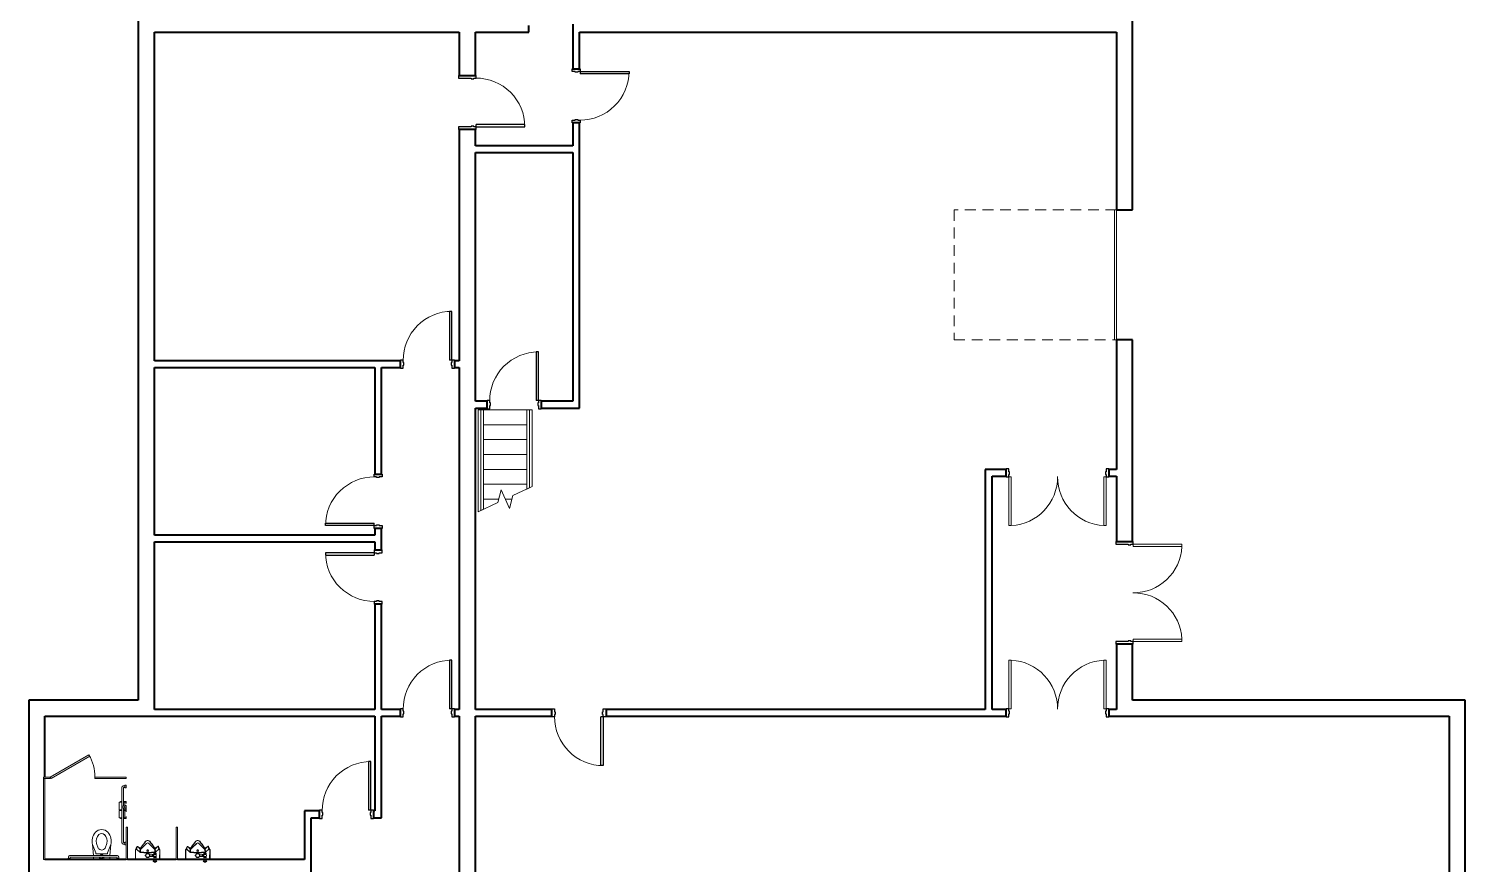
# Model space of a CAD drawing. Header units: inches. Extents: x 48 to 1211, y -748 to 964.
# Drawn here: x 149 to 1211, y -126 to 492 of the extents above; entities that cross this region are included whole.
import ezdxf

# ---------------------------------------------------------------- set-up
doc = ezdxf.new("R2010")
doc.units = ezdxf.units.IN
doc.header["$MEASUREMENT"] = 0
doc.linetypes.add('Overhead', pattern=[13, 8, -5])
for name, color, linetype, lineweight in [('A-DOOR', 31, 'Continuous', 15), ('A-DOOR-FRAM', 31, 'Continuous', 25), ('A-FLOR-HRAL', 11, 'Continuous', 9), ('A-WALL', 113, 'Continuous', 15), ('I-WALL', 2, 'Continuous', 15), ('P-SANR-FIXT', 6, 'Continuous', 9), ('Q-SPCQ', 91, 'Continuous', 9), ('S-STRS', 31, 'Continuous', 9), ('S-STRS-MBND', 31, 'Continuous', 9)]:
    doc.layers.add(name, color=color, linetype=linetype, lineweight=lineweight)

# ---------------------------------------------------------------- blocks, each defined once
blk = doc.blocks.new('Toilet_Stall_ADA_CE_ - Toilet-Stall-ADA_rfa-5136374-LEVEL 1 Map Export')
at = {"layer": 'Q-SPCQ'}
for p, q in [((31, -2.5), (30, -2.5)), ((30, -2.5), (30, -62.5)), ((31, -62.5), (31, -2.5)), ((-30, -62.5), (-30, -63.5)), ((-7, -62.5), (-30, -62.5)), ((-30, -63.5), (-7, -63.5)), ((-7, -63.5), (-7, -62.5)), ((25.5, -62.6), (-3.1, -79.1)), ((-2.6, -80), (26, -63.5)), ((26, -63.5), (25.5, -62.6)), ((31, -62.5), (26, -62.5)), ((26, -62.5), (26, -63.5)), ((26, -63.5), (31, -63.5)), ((31, -63.5), (31, -62.5))]:
    blk.add_line(p, q, dxfattribs=at)
blk.add_arc((26, -63.5), 33, 180, 210, dxfattribs=at)
blk = doc.blocks.new('RR Access_Grab Bar_Back_CE_ - 36_ _GB-1_-1693847-LEVEL 1 Map Export')
at = {"layer": 'Q-SPCQ'}
for p, q in [((-43, 0.7), (-43, 0)), ((-41, 0.7), (-43, 0.7)), ((-42.6, 1.5), (-42.6, 0.7)), ((-41.4, 0.7), (-41.4, 1.5)), ((-7, 3.1), (-41, 3.1)), ((-41, 1.9), (-7, 1.9)), ((-41, 0), (-41, 0.7)), ((-7, 0.7), (-7, 0)), ((-5, 0.7), (-7, 0.7)), ((-6.6, 1.5), (-6.6, 0.7)), ((-5.4, 0.7), (-5.4, 1.5)), ((-5, 0), (-5, 0.7))]:
    blk.add_line(p, q, dxfattribs=at)
at = {"layer": 'Q-SPCQ', "flags": 128}
for points in [[(-41, 3.1), (-41.1, 3.1), (-41.1, 3.1), (-41.2, 3.1), (-41.3, 3.1), (-41.3, 3.1), (-41.4, 3.1), (-41.4, 3.1), (-41.5, 3), (-41.6, 3), (-41.6, 3), (-41.7, 3), (-41.8, 2.9), (-41.8, 2.9), (-41.9, 2.9), (-41.9, 2.8), (-42, 2.8), (-42, 2.8), (-42.1, 2.7), (-42.1, 2.7), (-42.2, 2.6), (-42.2, 2.6), (-42.3, 2.5), (-42.3, 2.5), (-42.3, 2.4), (-42.4, 2.4), (-42.4, 2.3), (-42.4, 2.3), (-42.5, 2.2), (-42.5, 2.1), (-42.5, 2.1), (-42.5, 2), (-42.6, 2), (-42.6, 1.9), (-42.6, 1.8), (-42.6, 1.8), (-42.6, 1.7), (-42.6, 1.6), (-42.6, 1.6), (-42.6, 1.5), (-42.6, 1.5)], [(-41.4, 1.5), (-41.4, 1.5), (-41.4, 1.5), (-41.4, 1.5), (-41.4, 1.6), (-41.4, 1.6), (-41.4, 1.6), (-41.4, 1.6), (-41.4, 1.6), (-41.4, 1.6), (-41.3, 1.6), (-41.3, 1.7), (-41.3, 1.7), (-41.3, 1.7), (-41.3, 1.7), (-41.3, 1.7), (-41.3, 1.7), (-41.3, 1.7), (-41.3, 1.7), (-41.3, 1.8), (-41.3, 1.8), (-41.3, 1.8), (-41.2, 1.8), (-41.2, 1.8), (-41.2, 1.8), (-41.2, 1.8), (-41.2, 1.8), (-41.2, 1.8), (-41.2, 1.8), (-41.1, 1.8), (-41.1, 1.8), (-41.1, 1.9), (-41.1, 1.9), (-41.1, 1.9), (-41.1, 1.9), (-41.1, 1.9), (-41, 1.9), (-41, 1.9), (-41, 1.9), (-41, 1.9), (-41, 1.9)], [(-5.4, 1.5), (-5.4, 1.6), (-5.4, 1.6), (-5.4, 1.7), (-5.4, 1.8), (-5.4, 1.8), (-5.4, 1.9), (-5.4, 1.9), (-5.5, 2), (-5.5, 2.1), (-5.5, 2.1), (-5.5, 2.2), (-5.6, 2.3), (-5.6, 2.3), (-5.6, 2.4), (-5.7, 2.4), (-5.7, 2.5), (-5.7, 2.5), (-5.8, 2.6), (-5.8, 2.6), (-5.9, 2.7), (-5.9, 2.7), (-6, 2.8), (-6, 2.8), (-6.1, 2.8), (-6.1, 2.9), (-6.2, 2.9), (-6.2, 2.9), (-6.3, 3), (-6.4, 3), (-6.4, 3), (-6.5, 3), (-6.5, 3.1), (-6.6, 3.1), (-6.7, 3.1), (-6.7, 3.1), (-6.8, 3.1), (-6.9, 3.1), (-6.9, 3.1), (-7, 3.1), (-7, 3.1)], [(-7, 1.9), (-7, 1.9), (-7, 1.9), (-7, 1.9), (-6.9, 1.9), (-6.9, 1.9), (-6.9, 1.9), (-6.9, 1.9), (-6.9, 1.9), (-6.9, 1.9), (-6.9, 1.8), (-6.8, 1.8), (-6.8, 1.8), (-6.8, 1.8), (-6.8, 1.8), (-6.8, 1.8), (-6.8, 1.8), (-6.8, 1.8), (-6.8, 1.8), (-6.7, 1.8), (-6.7, 1.8), (-6.7, 1.8), (-6.7, 1.7), (-6.7, 1.7), (-6.7, 1.7), (-6.7, 1.7), (-6.7, 1.7), (-6.7, 1.7), (-6.7, 1.7), (-6.7, 1.6), (-6.7, 1.6), (-6.6, 1.6), (-6.6, 1.6), (-6.6, 1.6), (-6.6, 1.6), (-6.6, 1.6), (-6.6, 1.5), (-6.6, 1.5), (-6.6, 1.5), (-6.6, 1.5), (-6.6, 1.5)]]:
    blk.add_lwpolyline(points, dxfattribs=at)
blk = doc.blocks.new('RR Access_Grab Bar_Side_CE_ - 42_ _GB-2_-1694463-LEVEL 1 Map Export')
at = {"layer": 'Q-SPCQ'}
for p, q in [((-0.8, 54.6), (-1.5, 54.6)), ((-1.5, 53.4), (-0.8, 53.4)), ((-0.8, 55), (-0.8, 53)), ((0, 55), (-0.8, 55)), ((0, 53), (0, 55)), ((-3.1, 53), (-3.1, 13)), ((-1.9, 39.6), (-1.9, 53)), ((-0.8, 53), (0, 53)), ((-1.9, 13), (-1.9, 38.4)), ((-0.8, 12.6), (-1.5, 12.6)), ((-1.5, 11.4), (-0.8, 11.4)), ((-0.8, 13), (-0.8, 11)), ((0, 13), (-0.8, 13)), ((-0.8, 11), (0, 11))]:
    blk.add_line(p, q, dxfattribs=at)
at = {"layer": 'Q-SPCQ', "flags": 128}
for points in [[(-1.5, 54.6), (-1.6, 54.6), (-1.6, 54.6), (-1.7, 54.6), (-1.8, 54.6), (-1.8, 54.6), (-1.9, 54.6), (-1.9, 54.6), (-2, 54.5), (-2.1, 54.5), (-2.1, 54.5), (-2.2, 54.5), (-2.3, 54.4), (-2.3, 54.4), (-2.4, 54.4), (-2.4, 54.3), (-2.5, 54.3), (-2.5, 54.3), (-2.6, 54.2), (-2.6, 54.2), (-2.7, 54.1), (-2.7, 54.1), (-2.8, 54), (-2.8, 54), (-2.8, 53.9), (-2.9, 53.9), (-2.9, 53.8), (-2.9, 53.8), (-3, 53.7), (-3, 53.6), (-3, 53.6), (-3, 53.5), (-3.1, 53.5), (-3.1, 53.4), (-3.1, 53.3), (-3.1, 53.3), (-3.1, 53.2), (-3.1, 53.1), (-3.1, 53.1), (-3.1, 53), (-3.1, 53)], [(-1.9, 53), (-1.9, 53), (-1.9, 53), (-1.9, 53), (-1.9, 53.1), (-1.9, 53.1), (-1.9, 53.1), (-1.9, 53.1), (-1.9, 53.1), (-1.9, 53.1), (-1.8, 53.1), (-1.8, 53.2), (-1.8, 53.2), (-1.8, 53.2), (-1.8, 53.2), (-1.8, 53.2), (-1.8, 53.2), (-1.8, 53.2), (-1.8, 53.2), (-1.8, 53.3), (-1.8, 53.3), (-1.8, 53.3), (-1.7, 53.3), (-1.7, 53.3), (-1.7, 53.3), (-1.7, 53.3), (-1.7, 53.3), (-1.7, 53.3), (-1.7, 53.3), (-1.6, 53.3), (-1.6, 53.3), (-1.6, 53.4), (-1.6, 53.4), (-1.6, 53.4), (-1.6, 53.4), (-1.6, 53.4), (-1.5, 53.4), (-1.5, 53.4), (-1.5, 53.4), (-1.5, 53.4), (-1.5, 53.4)], [(-3.1, 13), (-3.1, 12.9), (-3.1, 12.9), (-3.1, 12.8), (-3.1, 12.7), (-3.1, 12.7), (-3.1, 12.6), (-3.1, 12.6), (-3, 12.5), (-3, 12.4), (-3, 12.4), (-3, 12.3), (-2.9, 12.2), (-2.9, 12.2), (-2.9, 12.1), (-2.8, 12.1), (-2.8, 12), (-2.8, 12), (-2.7, 11.9), (-2.7, 11.9), (-2.6, 11.8), (-2.6, 11.8), (-2.5, 11.7), (-2.5, 11.7), (-2.4, 11.7), (-2.4, 11.6), (-2.3, 11.6), (-2.3, 11.6), (-2.2, 11.5), (-2.1, 11.5), (-2.1, 11.5), (-2, 11.5), (-2, 11.4), (-1.9, 11.4), (-1.8, 11.4), (-1.8, 11.4), (-1.7, 11.4), (-1.6, 11.4), (-1.6, 11.4), (-1.5, 11.4), (-1.5, 11.4)], [(-1.5, 12.6), (-1.5, 12.6), (-1.5, 12.6), (-1.5, 12.6), (-1.6, 12.6), (-1.6, 12.6), (-1.6, 12.6), (-1.6, 12.6), (-1.6, 12.6), (-1.6, 12.6), (-1.6, 12.7), (-1.7, 12.7), (-1.7, 12.7), (-1.7, 12.7), (-1.7, 12.7), (-1.7, 12.7), (-1.7, 12.7), (-1.7, 12.7), (-1.7, 12.7), (-1.8, 12.7), (-1.8, 12.7), (-1.8, 12.7), (-1.8, 12.8), (-1.8, 12.8), (-1.8, 12.8), (-1.8, 12.8), (-1.8, 12.8), (-1.8, 12.8), (-1.8, 12.8), (-1.8, 12.9), (-1.8, 12.9), (-1.9, 12.9), (-1.9, 12.9), (-1.9, 12.9), (-1.9, 12.9), (-1.9, 12.9), (-1.9, 13), (-1.9, 13), (-1.9, 13), (-1.9, 13), (-1.9, 13)]]:
    blk.add_lwpolyline(points, dxfattribs=at)
blk = doc.blocks.new('RR Access_Grab Bar_Vert_CE_ - 24_ _GB-3_-1696212-LEVEL 1 Map Export')
at = {"layer": 'Q-SPCQ'}
for p, q in [((-0.8, 39.6), (-1.5, 39.6)), ((-0.8, 39.6), (-1.5, 39.6)), ((-1.5, 38.4), (-0.8, 38.4)), ((-1.5, 38.4), (-0.8, 38.4)), ((-0.8, 40), (-0.8, 40)), ((-0.8, 40), (-0.8, 39)), ((-0.8, 39), (-0.8, 38)), ((-0.8, 38), (-0.8, 38)), ((0, 40), (-0.8, 40)), ((0, 40), (-0.8, 40)), ((-0.8, 38), (0, 38)), ((-0.8, 38), (0, 38)), ((0, 40), (0, 40)), ((0, 39), (0, 40)), ((0, 38), (0, 39)), ((0, 38), (0, 38))]:
    blk.add_line(p, q, dxfattribs=at)
at = {"layer": 'Q-SPCQ', "flags": 128}
for points in [[(-3.1, 39), (-3.1, 39), (-3.1, 39), (-3.1, 39.1), (-3.1, 39.1), (-3.1, 39.1), (-3.1, 39.1), (-3.1, 39.2), (-3.1, 39.2), (-3.1, 39.2), (-3.1, 39.2), (-3.1, 39.3), (-3.1, 39.3), (-3, 39.3), (-3, 39.3), (-3, 39.4), (-3, 39.4), (-3, 39.4), (-3, 39.4), (-3, 39.4), (-2.9, 39.4), (-2.9, 39.5), (-2.9, 39.5), (-2.9, 39.5), (-2.9, 39.5), (-2.8, 39.5), (-2.8, 39.5), (-2.8, 39.6), (-2.8, 39.6), (-2.7, 39.6), (-2.7, 39.6), (-2.7, 39.6), (-2.7, 39.6), (-2.7, 39.6), (-2.6, 39.6), (-2.6, 39.6), (-2.6, 39.6), (-2.6, 39.6), (-2.5, 39.6), (-2.5, 39.6), (-2.5, 39.6)], [(-2.5, 38.4), (-2.5, 38.4), (-2.5, 38.4), (-2.6, 38.4), (-2.6, 38.4), (-2.6, 38.4), (-2.6, 38.4), (-2.7, 38.4), (-2.7, 38.4), (-2.7, 38.4), (-2.7, 38.4), (-2.8, 38.4), (-2.8, 38.4), (-2.8, 38.5), (-2.8, 38.5), (-2.9, 38.5), (-2.9, 38.5), (-2.9, 38.5), (-2.9, 38.5), (-2.9, 38.5), (-2.9, 38.6), (-3, 38.6), (-3, 38.6), (-3, 38.6), (-3, 38.6), (-3, 38.7), (-3, 38.7), (-3.1, 38.7), (-3.1, 38.7), (-3.1, 38.8), (-3.1, 38.8), (-3.1, 38.8), (-3.1, 38.8), (-3.1, 38.8), (-3.1, 38.9), (-3.1, 38.9), (-3.1, 38.9), (-3.1, 38.9), (-3.1, 39), (-3.1, 39), (-3.1, 39)], [(-2.5, 39.6), (-2.5, 39.6), (-2.5, 39.6), (-2.5, 39.6), (-2.5, 39.6), (-2.5, 39.6), (-2.5, 39.6), (-2.5, 39.6), (-2.4, 39.6), (-2.4, 39.6), (-2.4, 39.6), (-2.4, 39.6), (-2.4, 39.6), (-2.4, 39.6), (-2.3, 39.6), (-2.3, 39.6), (-2.3, 39.6), (-2.3, 39.6), (-2.3, 39.6), (-2.2, 39.6), (-2.2, 39.6), (-2.2, 39.6), (-2.1, 39.6), (-2.1, 39.6), (-2.1, 39.6), (-2, 39.6), (-2, 39.6), (-2, 39.6), (-1.9, 39.6), (-1.9, 39.6), (-1.9, 39.6), (-1.8, 39.6), (-1.8, 39.6), (-1.7, 39.6), (-1.7, 39.6), (-1.7, 39.6), (-1.6, 39.6), (-1.6, 39.6), (-1.6, 39.6), (-1.5, 39.6), (-1.5, 39.6)], [(-1.5, 39.6), (-1.5, 39.6), (-1.6, 39.6), (-1.6, 39.6), (-1.7, 39.6), (-1.7, 39.6), (-1.7, 39.6), (-1.8, 39.6), (-1.8, 39.6), (-1.9, 39.6), (-1.9, 39.6), (-1.9, 39.6), (-2, 39.6), (-2, 39.6), (-2, 39.6), (-2.1, 39.6), (-2.1, 39.6), (-2.1, 39.6), (-2.2, 39.6), (-2.2, 39.6), (-2.2, 39.6), (-2.2, 39.6), (-2.3, 39.6), (-2.3, 39.6), (-2.3, 39.6), (-2.3, 39.6), (-2.4, 39.6), (-2.4, 39.6), (-2.4, 39.6), (-2.4, 39.6), (-2.4, 39.6), (-2.4, 39.6), (-2.5, 39.6), (-2.5, 39.6), (-2.5, 39.6), (-2.5, 39.6), (-2.5, 39.6), (-2.5, 39.6), (-2.5, 39.6), (-2.5, 39.6)], [(-1.5, 38.4), (-1.5, 38.4), (-1.6, 38.4), (-1.6, 38.4), (-1.7, 38.4), (-1.7, 38.4), (-1.7, 38.4), (-1.8, 38.4), (-1.8, 38.4), (-1.9, 38.4), (-1.9, 38.4), (-1.9, 38.4), (-2, 38.4), (-2, 38.4), (-2, 38.4), (-2.1, 38.4), (-2.1, 38.4), (-2.1, 38.4), (-2.2, 38.4), (-2.2, 38.4), (-2.2, 38.4), (-2.2, 38.4), (-2.3, 38.4), (-2.3, 38.4), (-2.3, 38.4), (-2.3, 38.4), (-2.4, 38.4), (-2.4, 38.4), (-2.4, 38.4), (-2.4, 38.4), (-2.4, 38.4), (-2.4, 38.4), (-2.5, 38.4), (-2.5, 38.4), (-2.5, 38.4), (-2.5, 38.4), (-2.5, 38.4), (-2.5, 38.4), (-2.5, 38.4), (-2.5, 38.4)], [(-2.5, 38.4), (-2.5, 38.4), (-2.5, 38.4), (-2.5, 38.4), (-2.5, 38.4), (-2.5, 38.4), (-2.5, 38.4), (-2.5, 38.4), (-2.4, 38.4), (-2.4, 38.4), (-2.4, 38.4), (-2.4, 38.4), (-2.4, 38.4), (-2.4, 38.4), (-2.3, 38.4), (-2.3, 38.4), (-2.3, 38.4), (-2.3, 38.4), (-2.3, 38.4), (-2.2, 38.4), (-2.2, 38.4), (-2.2, 38.4), (-2.1, 38.4), (-2.1, 38.4), (-2.1, 38.4), (-2, 38.4), (-2, 38.4), (-2, 38.4), (-1.9, 38.4), (-1.9, 38.4), (-1.9, 38.4), (-1.8, 38.4), (-1.8, 38.4), (-1.7, 38.4), (-1.7, 38.4), (-1.7, 38.4), (-1.6, 38.4), (-1.6, 38.4), (-1.6, 38.4), (-1.5, 38.4), (-1.5, 38.4)]]:
    blk.add_lwpolyline(points, dxfattribs=at)
blk = doc.blocks.new('Toilet_Wall Hung_CE_ - ADA-5136375-LEVEL 1 Map Export')
at = {"layer": 'P-SANR-FIXT', "color": 8}
for p, q in [((-6.1, 3.1), (-6.7, 11.1)), ((-6.7, 11.1), (-4.3, 5.1)), ((-6.7, 11.1), (-6.1, 3.1)), ((-3.9, 12), (-2.5, 8.5)), ((3.9, 12), (2.5, 8.5)), ((6.7, 11.1), (4.3, 5.1)), ((6.7, 11.1), (6.1, 3.1)), ((6.7, 11.1), (6.1, 3.1)), ((-5.8, 0), (-6, 1.9)), ((-6, 1.9), (-5.8, 0)), ((-4.3, 5.1), (-4.3, 4.3)), ((-4.3, 4.3), (4.3, 4.3)), ((4.3, 4.3), (4.3, 5.1)), ((6, 1.9), (5.8, 0)), ((6, 1.9), (5.8, 0))]:
    blk.add_line(p, q, dxfattribs=at)
for centre, radius, start, end in [((0, 16), 6.23, 41.9297, 138.0703), ((2.6, 13.7), 9.68, 138.0703, 195.9297), ((2.6, 13.7), 6.68, 134.548, 194.6909), ((0, 16.3), 3.01, 44.548, 134.548), ((-2.6, 13.7), 6.68, 345.3091, 45.452), ((-2.6, 13.7), 9.68, 344.0703, 41.9297), ((0, 9.9), 2.85, 209.2965, 330.7035), ((0, 1.8), 1.77, 177.3984, 180), ((0, 1.8), 1.77, 180, 360), ((0, 1.8), 1.75, 180, 270), ((0, 1.8), 1.77, 48.6151, 130.9079), ((0, 1.8), 1.75, 121.3454, 130.7475), ((0, 1.8), 0.97, 177.1713, 270), ((0, 1.8), 1.75, 92.777, 117.6743), ((0, 1.8), 0.97, 270, 2.8287), ((0, 1.8), 1.75, 270, 360), ((0, 1.8), 1.75, 62.0078, 87.3314), ((0, 1.8), 1.75, 49.3466, 59.3574), ((0, 1.8), 1.77, 360, 2.6016)]:
    blk.add_arc(centre, radius, start, end, dxfattribs=at)
blk = doc.blocks.new('RR Access_Toilet Tissue Dispenser_CE_ - TTD-2-888220-LEVEL 1 Map Export')
at = {"layer": 'Q-SPCQ'}
for p, q in [((0, 41.1), (0, 42.5)), ((-5, 42), (-5, 36.5)), ((-3.1, 42), (-5, 42)), ((-5, 36.5), (-3.1, 36.5)), ((-5, 36), (-5, 30.5)), ((-3.1, 36), (-5, 36)), ((-4, 42.5), (-3.1, 42.5)), ((-4, 42), (-4, 42.5)), ((-4, 36), (-4, 36.5)), ((-1.9, 42.5), (0, 42.5)), ((-1.2, 42), (-1.9, 42)), ((-1.9, 36.5), (-1.2, 36.5)), ((-1.2, 36), (-1.9, 36)), ((0, 42), (-1.2, 42)), ((-1.2, 36.5), (0, 36.5)), ((0, 36), (-1.2, 36)), ((-1, 39.2), (-1, 42)), ((-1, 36.5), (-1, 38)), ((-1, 30.5), (-1, 36)), ((0, 42), (0, 42.5)), ((0, 42), (0, 41.1)), ((0, 37.6), (0, 36.5)), ((0, 34.9), (0, 37.6)), ((0, 36), (0, 36.5)), ((0, 36), (0, 34.9)), ((-5, 30.5), (-3.1, 30.5)), ((-4, 30), (-4, 30.5)), ((-3.1, 30), (-4, 30)), ((-1.9, 30.5), (-1.2, 30.5)), ((0, 30), (-1.9, 30)), ((-1.2, 30.5), (0, 30.5)), ((0, 30), (0, 31.4)), ((0, 31.4), (0, 30.5)), ((0, 30), (0, 30.5))]:
    blk.add_line(p, q, dxfattribs=at)
blk = doc.blocks.new('Urinal_Stall_CE_ - Std-5136462-LEVEL 1 Map Export')
at = {"layer": 'P-SANR-FIXT', "color": 8}
for p, q in [((0.5, 26.5), (-0.5, 26.5)), ((-0.5, 26.5), (-0.5, 2.5)), ((0.5, 2.5), (0.5, 26.5)), ((6.4, 9.7), (7.6, 12.2)), ((8, 12.3), (9.2, 11.4)), ((14.7, 14.4), (10.7, 10.5)), ((10.8, 11.6), (13.8, 15.7)), ((16.4, 14.4), (20.3, 10.5)), ((20.2, 11.6), (17.2, 15.7)), ((23, 12.3), (21.8, 11.4)), ((24.6, 9.7), (23.4, 12.2)), ((0.5, 2.5), (-0.5, 2.5)), ((-0.5, 2.5), (0.5, 2.5)), ((6.4, 9.7), (7.1, 10.4)), ((6.4, 9.7), (6.4, 2.5)), ((6.4, 2.5), (24.6, 2.5)), ((7.1, 10.4), (9.8, 8.1)), ((10.1, 9.1), (10.1, 8.4)), ((20.9, 8.3), (20.9, 9.1)), ((23.9, 10.4), (21.2, 8.1)), ((24.6, 9.7), (23.9, 10.4)), ((24.6, 9.7), (24.6, 2.5)), ((24.6, 2.5), (24.6, 9.7))]:
    blk.add_line(p, q, dxfattribs=at)
at = {"layer": 'P-SANR-FIXT', "color": 55, "lineweight": 15}
for p, q in [((7.6, 12.2), (6.4, 9.8)), ((7.6, 12.2), (7, 10.3)), ((8, 12.3), (7.3, 10.3)), ((9.2, 11.3), (8, 12.3)), ((23.1, 12.3), (21.8, 11.3)), ((23.1, 12.3), (23.7, 10.3)), ((24.6, 9.8), (23.4, 12.2)), ((24, 10.3), (23.4, 12.2)), ((6.4, 9.7), (6.4, 2.5)), ((7, 10.3), (6.5, 9.8)), ((6.6, 9.7), (7.1, 10.1)), ((6.6, 9.7), (6.6, 2.5)), ((7.1, 10.1), (9.4, 8.2)), ((9.5, 8.3), (7.3, 10.3)), ((9.8, 8.6), (10, 10.1)), ((9.8, 8.6), (10, 10)), ((9.8, 8.6), (9.9, 8.5)), ((10.1, 8.3), (10, 10)), ((13.6, 5.8), (13.8, 5.8)), ((13.6, 5.2), (13.6, 5.8)), ((13.8, 5.2), (13.6, 5.2)), ((13.8, 6), (14.1, 6)), ((13.8, 5.8), (13.8, 6)), ((13.8, 5.2), (13.8, 5.8)), ((13.8, 5), (13.8, 5.2)), ((14.1, 5), (13.8, 5)), ((16.8, 6.2), (17, 6.2)), ((17, 4.8), (16.8, 4.8)), ((17, 6.2), (17, 4.8)), ((17, 6.2), (17, 6.1)), ((17, 6.1), (18.7, 6.1)), ((17, 4.9), (17, 4.8)), ((18.7, 4.9), (17, 4.9)), ((18.7, 4.7), (18.7, 6.3)), ((18.7, 6.3), (19.3, 6.3)), ((18.7, 6.1), (18.7, 6.3)), ((19.3, 5.5), (18.7, 5.5)), ((18.7, 4.7), (18.7, 4.9)), ((19.3, 4.7), (18.7, 4.7)), ((19.3, 6.3), (19.3, 4.7)), ((19.3, 6.3), (19.3, 6.2)), ((19.3, 6.2), (20, 6.2)), ((19.3, 4.8), (19.3, 4.7)), ((20, 4.8), (19.3, 4.8)), ((19.6, 1.1), (20.9, 1.1)), ((20.2, 1.1), (19.6, 1.1)), ((20, 7.2), (21.7, 7.2)), ((20, 6.3), (20, 7.2)), ((20, 6.8), (21.7, 6.8)), ((20, 6.3), (21.7, 6.3)), ((20, 5.5), (20, 6.3)), ((20, 6.3), (20, 6.3)), ((20, 6.2), (20, 6.3)), ((20, 4.7), (20, 5.5)), ((20, 4.7), (20, 4.8)), ((21.7, 4.7), (20, 4.7)), ((20, 4.7), (20, 4.7)), ((20, 3.8), (20, 4.7)), ((21.7, 4.5), (20, 4.5)), ((21.7, 3.8), (20, 3.8)), ((20.2, 3.8), (20, 3.8)), ((20.1, 1.7), (20.9, 1.7)), ((20.1, 1.7), (20.2, 1.7)), ((20.2, 1.7), (20.2, 3.8)), ((20.2, 0.5), (20.2, 1.1)), ((21.6, 0.5), (20.2, 0.5)), ((20.5, 7.2), (20.5, 6.8)), ((20.5, 4.5), (20.5, 3.8)), ((20.9, 8.3), (21, 10)), ((21.7, 1.7), (20.9, 1.7)), ((22.2, 1.1), (20.9, 1.1)), ((21.2, 8.6), (21, 10.1)), ((21.2, 8.6), (21, 10)), ((21.3, 6.8), (21.3, 7.2)), ((21.3, 3.8), (21.3, 4.5)), ((23.7, 10.3), (21.5, 8.3)), ((21.6, 8.2), (23.8, 10.1)), ((21.6, 3.8), (21.6, 1.7)), ((21.7, 3.8), (21.6, 3.8)), ((21.6, 1.7), (21.7, 1.7)), ((21.6, 1.1), (21.6, 0.5)), ((22.2, 1.1), (21.6, 1.1)), ((21.7, 7.2), (21.7, 6.3)), ((21.7, 6.3), (21.7, 6.3)), ((21.7, 4.7), (21.7, 3.8)), ((21.7, 4.7), (21.7, 4.7)), ((23.8, 10.1), (24.4, 9.7)), ((24.5, 9.8), (24, 10.3)), ((24.4, 9.7), (24.2, 2.5)), ((24.6, 2.5), (24.6, 9.7))]:
    blk.add_line(p, q, dxfattribs=at)
blk.add_circle((15.5, 9.2), 0.592, dxfattribs=at)
at = {"layer": 'P-SANR-FIXT', "color": 8}
blk.add_circle((15.5, 9.1), 0.605, dxfattribs=at)
for centre, radius, start, end in [((7.8, 12), 0.261, 58.6662, 137.5163), ((9.9, 12.1), 1.02, 225.231, 334.7164), ((15.5, 14.4), 2.11, 41.2283, 138.7717), ((15.5, 13.6), 1.21, 45.8885, 134.1115), ((21.1, 12.1), 1.02, 205.2836, 314.769), ((23.2, 12), 0.261, 42.4837, 121.3338), ((15.5, 47.8), 40, 261.8863, 278.1137), ((12.1, 9), 2, 132.9287, 177.2306), ((15.5, 31.8), 24.1, 257.0241, 282.8875), ((18.9, 9), 2, 2.7694, 47.0713)]:
    blk.add_arc(centre, radius, start, end, dxfattribs=at)
at = {"layer": 'P-SANR-FIXT', "color": 55, "lineweight": 15}
for centre, radius, start, end in [((7.8, 12), 0.256, 57.6664, 138.5161), ((9.7, 11.9), 1.13, 239.4759, 348.428), ((17.6, 18.9), 11.6, 223.4516, 229.2579), ((9.9, 12.1), 0.997, 226.4454, 326.7034), ((86.6, -41), 92.3, 141.8571, 145.308), ((140.6, -115.4), 180.8, 134.1115, 135.8885), ((15.2, 14.9), 1.64, 94.2341, 137.1407), ((15.5, 13.6), 1.21, 45.8885, 134.1115), ((15.5, 14.6), 1.99, 78.2582, 101.2267), ((15.8, 14.9), 1.63, 43.5426, 86.036), ((-109.6, -115.4), 180.8, 44.1115, 45.8885), ((-54.4, -40.2), 90.9, 34.6983, 38.2148), ((21.3, 11.9), 1.13, 191.5745, 300.5241), ((21.1, 12), 0.984, 212.3692, 314.482), ((13.4, 18.9), 11.6, 310.7421, 316.5484), ((23.2, 12.1), 0.244, 30.9044, 120.7341), ((6.6, 9.7), 0.242, 151.4115, 180), ((6.5, 9.7), 0.103, 94.3659, 125.7473), ((7.2, 10.1), 0.216, 49.1066, 130.1141), ((10.2, 9.1), 1.21, 229.1278, 262.4301), ((10.2, 9.1), 0.974, 228.2159, 262.482), ((10.2, 8.8), 0.469, 203.3487, 250.7427), ((9.9, 9.9), 0.203, 13.1331, 48.0376), ((15.5, 31.8), 24.1, 256.8739, 283.1261), ((15.5, 49.1), 41.6, 262.4301, 277.5699), ((12.1, 9), 2, 132.9287, 177.2306), ((15.5, 49.5), 41.8, 262.482, 277.4333), ((15.5, 5.5), 1.5, 90, 180), ((15.5, 5.5), 1.5, 180, 270), ((15.5, 5.5), 1.5, 90, 160.5469), ((15.5, 5.5), 1.5, 199.4531, 270), ((15.5, 5.5), 1.26, 90, 180), ((15.5, 5.5), 1.26, 180, 270), ((15.5, 5.5), 1.5, 0, 90), ((15.5, 5.5), 1.5, 28.6359, 90), ((15.5, 5.5), 1.26, 360, 90), ((15.5, 5.5), 1.5, 270, 360), ((15.5, 5.5), 1.26, 270, 0), ((15.5, 5.5), 1.5, 270, 331.3641), ((20.1, 1.1), 0.557, 96.1094, 183.8906), ((18.9, 9), 2, 2.7694, 47.0713), ((20.7, 9.2), 1.09, 280.1539, 310.8073), ((21.1, 9.9), 0.203, 131.9624, 166.8669), ((20.7, 8.9), 0.62, 293.2025, 327.8607), ((20.8, 9.1), 1.21, 277.5699, 310.8722), ((19.2, 5.5), 2.69, 342.9534, 17.0466), ((21.6, 1.1), 0.557, 356.0496, 83.9504), ((23.8, 10.1), 0.217, 51.1906, 126.81), ((24.5, 9.7), 0.0965, 51.3748, 85.9468), ((24.4, 9.7), 0.273, 357.9402, 26.9716)]:
    blk.add_arc(centre, radius, start, end, dxfattribs=at)
blk = doc.blocks.new('Door-Single_CE_ - HM Door-2_ HM Frame-5136916-LEVEL 1 Map Export')
at = {"layer": 'A-DOOR'}
for p, q in [((18, 42.5), (16.25, 42.5)), ((16.25, 42.5), (16.25, 6.5)), ((18, 6.5), (18, 42.5)), ((16.25, 6.5), (18, 6.5))]:
    blk.add_line(p, q, dxfattribs=at)
at = {"layer": 'A-DOOR', "lineweight": 25}
for p, q in [((18, 42.5), (16.25, 42.5)), ((16.25, 42.5), (16.25, 6.5)), ((18, 6.5), (18, 42.5)), ((18, 6.5), (16.25, 6.5))]:
    blk.add_line(p, q, dxfattribs=at)
at = {"layer": 'A-DOOR', "lineweight": 9}
blk.add_arc((18, 6.5), 36, 90, 180.5, dxfattribs=at)
blk.add_arc((18, 6.5), 36, 90, 180.5, dxfattribs=at)
blk.add_arc((18, 6.5), 36, 90, 180.5, dxfattribs=at)
blk.add_arc((18, 6.5), 36, 90, 180.5, dxfattribs=at)
at = {"layer": 'A-DOOR-FRAM'}
for p, q in [((-18, 6.5), (-20, 6.5)), ((-20, 6.5), (-20, -6.5)), ((-18, 4.75), (-18, 6.5)), ((-17.5, 4.75), (-18, 4.75)), ((-18, -6.5), (-18, 2.75)), ((-18, 2.75), (-17.5, 2.75)), ((-17.5, 2.75), (-17.5, 4.75)), ((18, 4.75), (17.5, 4.75)), ((17.5, 4.75), (17.5, 2.75)), ((17.5, 2.75), (18, 2.75)), ((20, 6.5), (18, 6.5)), ((18, 6.5), (18, 4.75)), ((18, 2.75), (18, -6.5)), ((20, -6.5), (20, 6.5)), ((-20, -6.5), (-18, -6.5)), ((18, -6.5), (20, -6.5))]:
    blk.add_line(p, q, dxfattribs=at)
blk = doc.blocks.new('Door-Single_CE_ - HM Door-2_ HM Frame-5137074-LEVEL 1 Map Export')
at = {"layer": 'A-DOOR'}
for p, q in [((16.25, -39), (16.25, -3)), ((16.25, -3), (18, -3)), ((18, -3), (18, -39)), ((18, -39), (16.25, -39))]:
    blk.add_line(p, q, dxfattribs=at)
at = {"layer": 'A-DOOR', "lineweight": 25}
for p, q in [((16.25, -39), (16.25, -3)), ((18, -3), (16.25, -3)), ((18, -3), (18, -39)), ((18, -39), (16.25, -39))]:
    blk.add_line(p, q, dxfattribs=at)
at = {"layer": 'A-DOOR', "lineweight": 9}
blk.add_arc((18, -3), 36, 179.5, 270, dxfattribs=at)
blk.add_arc((18, -3), 36, 179.5, 270, dxfattribs=at)
blk.add_arc((18, -3), 36, 179.5, 270, dxfattribs=at)
blk.add_arc((18, -3), 36, 179.5, 270, dxfattribs=at)
at = {"layer": 'A-DOOR-FRAM'}
for p, q in [((-20, 3), (-18, 3)), ((-20, -3), (-20, 3)), ((-18, 3), (-18, 0.75)), ((-18, 0.75), (-17.5, 0.75)), ((-17.5, 0.75), (-17.5, -1.25)), ((17.5, 0.75), (18, 0.75)), ((17.5, -1.25), (17.5, 0.75)), ((18, 3), (20, 3)), ((18, 0.75), (18, 3)), ((20, 3), (20, -3)), ((-18, -3), (-20, -3)), ((-18, -1.25), (-18, -3)), ((-17.5, -1.25), (-18, -1.25)), ((18, -1.25), (17.5, -1.25)), ((18, -3), (18, -1.25)), ((20, -3), (18, -3))]:
    blk.add_line(p, q, dxfattribs=at)
blk = doc.blocks.new('Door-Single_CE_ - HM Door-2_ HM Frame-5137187-LEVEL 1 Map Export')
at = {"layer": 'A-DOOR'}
for p, q in [((18, 39), (16.25, 39)), ((16.25, 39), (16.25, 3)), ((18, 3), (18, 39)), ((16.25, 3), (18, 3))]:
    blk.add_line(p, q, dxfattribs=at)
at = {"layer": 'A-DOOR', "lineweight": 25}
for p, q in [((18, 39), (16.25, 39)), ((16.25, 39), (16.25, 3)), ((18, 3), (18, 39)), ((18, 3), (16.25, 3))]:
    blk.add_line(p, q, dxfattribs=at)
at = {"layer": 'A-DOOR', "lineweight": 9}
blk.add_arc((18, 3), 36, 90, 180.5, dxfattribs=at)
blk.add_arc((18, 3), 36, 90, 180.5, dxfattribs=at)
blk.add_arc((18, 3), 36, 90, 180.5, dxfattribs=at)
blk.add_arc((18, 3), 36, 90, 180.5, dxfattribs=at)
at = {"layer": 'A-DOOR-FRAM'}
for p, q in [((-18, 3), (-20, 3)), ((-20, 3), (-20, -3)), ((-18, 1.25), (-18, 3)), ((-17.5, 1.25), (-18, 1.25)), ((-17.5, -0.75), (-17.5, 1.25)), ((18, 1.25), (17.5, 1.25)), ((17.5, 1.25), (17.5, -0.75)), ((20, 3), (18, 3)), ((18, 3), (18, 1.25)), ((20, -3), (20, 3)), ((-20, -3), (-18, -3)), ((-18, -3), (-18, -0.75)), ((-18, -0.75), (-17.5, -0.75)), ((17.5, -0.75), (18, -0.75)), ((18, -0.75), (18, -3)), ((18, -3), (20, -3))]:
    blk.add_line(p, q, dxfattribs=at)
blk = doc.blocks.new('Door-Double_CE_ - HM Door-2_ HM Frame-4190290-LEVEL 1 Map Export')
at = {"layer": 'A-DOOR'}
for p, q in [((-34.25, 39), (-36, 39)), ((-36, 39), (-36, 3)), ((-34.25, 3), (-34.25, 39)), ((36, 39), (34.25, 39)), ((34.25, 39), (34.25, 3)), ((36, 3), (36, 39)), ((-36, 3), (-34.25, 3)), ((34.25, 3), (36, 3))]:
    blk.add_line(p, q, dxfattribs=at)
at = {"layer": 'A-DOOR', "lineweight": 9}
for centre, start, end in [((-36, 3), 359.5, 87.20317), ((36, 3), 92.78611, 180.5)]:
    blk.add_arc(centre, 36, start, end, dxfattribs=at)
at = {"layer": 'A-DOOR-FRAM'}
for p, q in [((-36, 3), (-38, 3)), ((-38, 3), (-38, -3)), ((-36, 1.25), (-36, 3)), ((-35.5, 1.25), (-36, 1.25)), ((-35.5, -0.75), (-35.5, 1.25)), ((36, 1.25), (35.5, 1.25)), ((35.5, 1.25), (35.5, -0.75)), ((38, 3), (36, 3)), ((36, 3), (36, 1.25)), ((38, -3), (38, 3)), ((-38, -3), (-36, -3)), ((-36, -3), (-36, -0.75)), ((-36, -0.75), (-35.5, -0.75)), ((35.5, -0.75), (36, -0.75)), ((36, -0.75), (36, -3)), ((36, -3), (38, -3))]:
    blk.add_line(p, q, dxfattribs=at)
blk = doc.blocks.new('Overhead-Sectional - 8_ x 10_-5152231-LEVEL 1 Map Export')
at = {"layer": 'A-DOOR'}
for p, q in [((-48, -7.5), (-48, -6)), ((-48, -6), (48, -6)), ((48, -7.5), (-48, -7.5)), ((48, -6), (48, -7.5))]:
    blk.add_line(p, q, dxfattribs=at)
at = {"layer": 'A-DOOR', "linetype": 'Overhead'}
for p, q in [((-48, -6), (-48, -126)), ((48, -126), (48, -6)), ((-48, -126), (48, -126))]:
    blk.add_line(p, q, dxfattribs=at)
blk = doc.blocks.new('Door-Double_CE_ - HM Door-2_ HM Frame-5139198-LEVEL 1 Map Export')
at = {"layer": 'A-DOOR'}
for p, q in [((-34.25, 42.5), (-36, 42.5)), ((-36, 42.5), (-36, 6.5)), ((-34.25, 6.5), (-34.25, 42.5)), ((36, 42.5), (34.25, 42.5)), ((34.25, 42.5), (34.25, 6.5)), ((36, 6.5), (36, 42.5)), ((-36, 6.5), (-34.25, 6.5)), ((34.25, 6.5), (36, 6.5))]:
    blk.add_line(p, q, dxfattribs=at)
at = {"layer": 'A-DOOR', "lineweight": 9}
for centre, start, end in [((-36, 6.5), 359.5, 87.20317), ((36, 6.5), 92.78611, 180.5)]:
    blk.add_arc(centre, 36, start, end, dxfattribs=at)
at = {"layer": 'A-DOOR-FRAM'}
for p, q in [((-36, 6.5), (-38, 6.5)), ((-38, 6.5), (-38, -6.5)), ((-36, 4.75), (-36, 6.5)), ((-35.5, 4.75), (-36, 4.75)), ((-36, -6.5), (-36, 2.75)), ((-36, 2.75), (-35.5, 2.75)), ((-35.5, 2.75), (-35.5, 4.75)), ((36, 4.75), (35.5, 4.75)), ((35.5, 4.75), (35.5, 2.75)), ((35.5, 2.75), (36, 2.75)), ((38, 6.5), (36, 6.5)), ((36, 6.5), (36, 4.75)), ((36, 2.75), (36, -6.5)), ((38, -6.5), (38, 6.5)), ((-38, -6.5), (-36, -6.5)), ((36, -6.5), (38, -6.5))]:
    blk.add_line(p, q, dxfattribs=at)
blk = doc.blocks.new('Railing - Railing-5163119-LEVEL 1 Map Export')
at = {"layer": 'A-FLOR-HRAL'}
for p, q in [((483.1, 210.4), (485.1, 210.4)), ((483.1, 210.4), (483.1, 136.1)), ((485.1, 210.4), (485.1, 137)), ((483.1, 136.1), (485.1, 137))]:
    blk.add_line(p, q, dxfattribs=at)
blk = doc.blocks.new('Railing - Railing-5163123-LEVEL 1 Map Export')
at = {"layer": 'A-FLOR-HRAL'}
for p, q in [((517.1, 210.4), (519.1, 210.4)), ((517.1, 210.4), (517.1, 151.9)), ((519.1, 210.4), (519.1, 152.8)), ((517.1, 151.9), (519.1, 152.8))]:
    blk.add_line(p, q, dxfattribs=at)

msp = doc.modelspace()

# ---------------------------------------------------------------- linework, layer by layer
at = {"layer": 'A-WALL', "lineweight": 40}
for p, q in [((229.6, 927.8), (229.6, -4.2)), ((965.1, 358.3), (965.1, 718.8)), ((241.6, 246.8), (241.6, 489.8)), ((467.1, 489.8), (467.1, 457.8)), ((479.1, 457.8), (479.1, 489.8)), ((953.1, 489.8), (953.1, 358.3)), ((467.1, 457.8), (479.1, 457.8)), ((467.1, 417.8), (467.1, 246.8)), ((479.1, 417.8), (467.1, 417.8)), ((479.1, 405.8), (479.1, 417.8)), ((479.1, 216.8), (479.1, 400.8)), ((953.1, 358.3), (965.1, 358.3)), ((953.1, 262.3), (953.1, 166.3)), ((965.1, 262.3), (953.1, 262.3)), ((965.1, 113.1), (965.1, 262.3)), ((241.6, 117.8), (241.6, 241.8)), ((467.1, 241.8), (467.1, -11.2)), ((479.1, -11.2), (479.1, 211.8)), ((953.1, 161.3), (953.1, 113.1)), ((241.6, -11.2), (241.6, 112.8)), ((953.1, 113.1), (965.1, 113.1)), ((953.1, 37.1), (953.1, -11.2)), ((965.1, 37.1), (953.1, 37.1)), ((965.1, -4.2), (965.1, 37.1)), ((148.6, -4.2), (148.6, -385.2)), ((229.6, -4.2), (148.6, -4.2)), ((1211.1, -4.2), (965.1, -4.2)), ((1211.1, -748.2), (1211.1, -4.2)), ((160.6, -61.2), (160.6, -16.2)), ((160.6, -16.2), (241.6, -16.2)), ((467.1, -16.2), (467.1, -506.2)), ((479.1, -528.2), (479.1, -16.2)), ((953.1, -16.2), (1199.1, -16.2)), ((1199.1, -16.2), (1199.1, -736.2))]:
    msp.add_line(p, q, dxfattribs=at)
at = {"layer": 'I-WALL', "lineweight": 40}
for p, q in [((241.6, 489.8), (467.1, 489.8)), ((479.1, 489.8), (518.6, 489.8)), ((518.6, 489.8), (518.6, 494.8)), ((551.1, 495.8), (551.1, 462.8)), ((556.1, 489.8), (953.1, 489.8)), ((556.1, 462.8), (556.1, 489.8)), ((551.1, 462.8), (556.1, 462.8)), ((551.1, 422.8), (551.1, 405.8)), ((556.1, 422.8), (551.1, 422.8)), ((556.1, 211.8), (556.1, 422.8)), ((551.1, 405.8), (479.1, 405.8)), ((479.1, 400.8), (551.1, 400.8)), ((551.1, 400.8), (551.1, 216.8)), ((423.6, 246.8), (241.6, 246.8)), ((423.6, 241.8), (423.6, 246.8)), ((467.1, 246.8), (463.6, 246.8)), ((463.6, 246.8), (463.6, 241.8)), ((241.6, 241.8), (404.6, 241.8)), ((404.6, 241.8), (404.6, 162.8)), ((409.6, 241.8), (423.6, 241.8)), ((409.6, 162.8), (409.6, 241.8)), ((463.6, 241.8), (467.1, 241.8)), ((487.6, 216.8), (479.1, 216.8)), ((487.6, 211.8), (487.6, 216.8)), ((551.1, 216.8), (527.6, 216.8)), ((527.6, 216.8), (527.6, 211.8)), ((479.1, 211.8), (487.6, 211.8)), ((527.6, 211.8), (556.1, 211.8)), ((404.6, 162.8), (409.6, 162.8)), ((871.6, 166.3), (856.1, 166.3)), ((856.1, 166.3), (856.1, -11.2)), ((861.1, 161.3), (871.6, 161.3)), ((861.1, -11.2), (861.1, 161.3)), ((871.6, 161.3), (871.6, 166.3)), ((953.1, 166.3), (947.6, 166.3)), ((947.6, 166.3), (947.6, 161.3)), ((947.6, 161.3), (953.1, 161.3)), ((404.6, 117.8), (241.6, 117.8)), ((404.6, 122.8), (404.6, 117.8)), ((409.6, 122.8), (404.6, 122.8)), ((409.6, 106.8), (409.6, 122.8)), ((241.6, 112.8), (404.6, 112.8)), ((404.6, 112.8), (404.6, 106.8)), ((404.6, 106.8), (409.6, 106.8)), ((404.6, 66.8), (404.6, -11.2)), ((409.6, 66.8), (404.6, 66.8)), ((409.6, -11.2), (409.6, 66.8)), ((404.6, -11.2), (241.6, -11.2)), ((241.6, -16.2), (404.6, -16.2)), ((404.6, -16.2), (404.6, -86.2)), ((423.6, -11.2), (409.6, -11.2)), ((409.6, -16.2), (423.6, -16.2)), ((409.6, -91.2), (409.6, -16.2)), ((423.6, -16.2), (423.6, -11.2)), ((467.1, -11.2), (463.6, -11.2)), ((463.6, -11.2), (463.6, -16.2)), ((463.6, -16.2), (467.1, -16.2)), ((535.6, -11.2), (479.1, -11.2)), ((479.1, -16.2), (535.6, -16.2)), ((535.6, -16.2), (535.6, -11.2)), ((856.1, -11.2), (575.6, -11.2)), ((575.6, -11.2), (575.6, -16.2)), ((575.6, -16.2), (871.6, -16.2)), ((871.6, -11.2), (861.1, -11.2)), ((871.6, -16.2), (871.6, -11.2)), ((953.1, -11.2), (947.6, -11.2)), ((947.6, -11.2), (947.6, -16.2)), ((947.6, -16.2), (953.1, -16.2)), ((363.7, -86.2), (352.6, -86.2)), ((352.6, -86.2), (352.6, -122.2)), ((357.6, -91.2), (363.7, -91.2)), ((357.6, -158.2), (357.6, -91.2)), ((363.7, -91.2), (363.7, -86.2)), ((404.6, -86.2), (403.7, -86.2)), ((403.7, -86.2), (403.7, -91.2)), ((403.7, -91.2), (409.6, -91.2)), ((220.6, -122.2), (160.6, -122.2)), ((241.3, -122.2), (221.6, -122.2)), ((257.6, -122.2), (242.7, -122.2)), ((278.3, -122.2), (258.6, -122.2)), ((352.6, -122.2), (279.7, -122.2))]:
    msp.add_line(p, q, dxfattribs=at)
at = {"layer": 'S-STRS'}
for p, q in [((483.1, 210.4), (481.1, 210.4)), ((481.1, 210.4), (481.1, 135.1)), ((517.1, 210.4), (485.1, 210.4)), ((521.1, 210.4), (519.1, 210.4)), ((521.1, 210.4), (521.1, 153.8)), ((517.1, 199.4), (485.1, 199.4)), ((517.1, 188.4), (485.1, 188.4)), ((517.1, 177.4), (485.1, 177.4)), ((517.1, 166.4), (485.1, 166.4)), ((517.1, 155.4), (485.1, 155.4)), ((496.3, 144.4), (485.1, 144.4)), ((505.9, 144.4), (501.1, 144.4))]:
    msp.add_line(p, q, dxfattribs=at)
at = {"layer": 'S-STRS-MBND'}
for p, q in [((495.7, 141.9), (498, 151.2)), ((498, 151.2), (504.3, 137.6)), ((506.6, 147), (521.1, 153.8)), ((481.1, 135.1), (495.7, 141.9)), ((504.3, 137.6), (506.6, 147))]:
    msp.add_line(p, q, dxfattribs=at)

# ---------------------------------------------------------------- block references
at = {"layer": 'A-DOOR', "lineweight": 9}
for name, p, rotation in [('Door-Single_CE_ - HM Door-2_ HM Frame-5136916-LEVEL 1 Map Export', (473.1, 437.8), 269.9999999999999), ('Door-Single_CE_ - HM Door-2_ HM Frame-5137074-LEVEL 1 Map Export', (553.6, 442.8), 89.99999999999991), ('Door-Single_CE_ - HM Door-2_ HM Frame-5137074-LEVEL 1 Map Export', (407.1, 142.8), 269.9999999999999), ('Door-Single_CE_ - HM Door-2_ HM Frame-5137187-LEVEL 1 Map Export', (407.1, 86.8), 89.99999999999991)]:
    msp.add_blockref(name, p, dxfattribs=dict(at, rotation=rotation))
at = {"layer": 'A-DOOR'}
for name, p, rotation in [('Overhead-Sectional - 8_ x 10_-5152231-LEVEL 1 Map Export', (959.1, 310.3), 269.9999999999999), ('Door-Double_CE_ - HM Door-2_ HM Frame-4190290-LEVEL 1 Map Export', (909.6, 163.8), 180), ('Door-Double_CE_ - HM Door-2_ HM Frame-5139198-LEVEL 1 Map Export', (959.1, 75.1), 269.9999999999999)]:
    msp.add_blockref(name, p, dxfattribs=dict(at, rotation=rotation))
at = {"layer": 'A-DOOR', "lineweight": 9}
for name, p in [('Door-Single_CE_ - HM Door-2_ HM Frame-5137187-LEVEL 1 Map Export', (443.6, 244.3)), ('Door-Single_CE_ - HM Door-2_ HM Frame-5137187-LEVEL 1 Map Export', (507.6, 214.3)), ('Door-Single_CE_ - HM Door-2_ HM Frame-5137187-LEVEL 1 Map Export', (443.6, -13.7)), ('Door-Single_CE_ - HM Door-2_ HM Frame-5137074-LEVEL 1 Map Export', (555.6, -13.7)), ('Door-Single_CE_ - HM Door-2_ HM Frame-5137187-LEVEL 1 Map Export', (383.7, -88.7))]:
    msp.add_blockref(name, p, dxfattribs=at)
at = {"layer": 'A-DOOR'}
msp.add_blockref('Door-Double_CE_ - HM Door-2_ HM Frame-4190290-LEVEL 1 Map Export', (909.6, -13.7), dxfattribs=at)
at = {"layer": 'A-FLOR-HRAL'}
for name in ['Railing - Railing-5163119-LEVEL 1 Map Export', 'Railing - Railing-5163123-LEVEL 1 Map Export']:
    msp.add_blockref(name, (0, 0), dxfattribs=at)
at = {"layer": 'P-SANR-FIXT', "color": 8}
for name, p in [('Toilet_Wall Hung_CE_ - ADA-5136375-LEVEL 1 Map Export', (202.6, -122.2)), ('Urinal_Stall_CE_ - Std-5136462-LEVEL 1 Map Export', (221.1, -124.7)), ('Urinal_Stall_CE_ - Std-5136462-LEVEL 1 Map Export', (258.1, -124.7))]:
    msp.add_blockref(name, p, dxfattribs=at)
at = {"layer": 'Q-SPCQ', "rotation": 180}
msp.add_blockref('Toilet_Stall_ADA_CE_ - Toilet-Stall-ADA_rfa-5136374-LEVEL 1 Map Export', (190.6, -124.7), dxfattribs=at)
at = {"layer": 'Q-SPCQ'}
for name, p in [('RR Access_Grab Bar_Side_CE_ - 42_ _GB-2_-1694463-LEVEL 1 Map Export', (220.6, -122.2)), ('RR Access_Toilet Tissue Dispenser_CE_ - TTD-2-888220-LEVEL 1 Map Export', (220.6, -121.8)), ('RR Access_Grab Bar_Vert_CE_ - 24_ _GB-3_-1696212-LEVEL 1 Map Export', (220.6, -122.2)), ('RR Access_Grab Bar_Back_CE_ - 36_ _GB-1_-1693847-LEVEL 1 Map Export', (220.6, -122.2))]:
    msp.add_blockref(name, p, dxfattribs=at)

doc.saveas('drawing.dxf')
